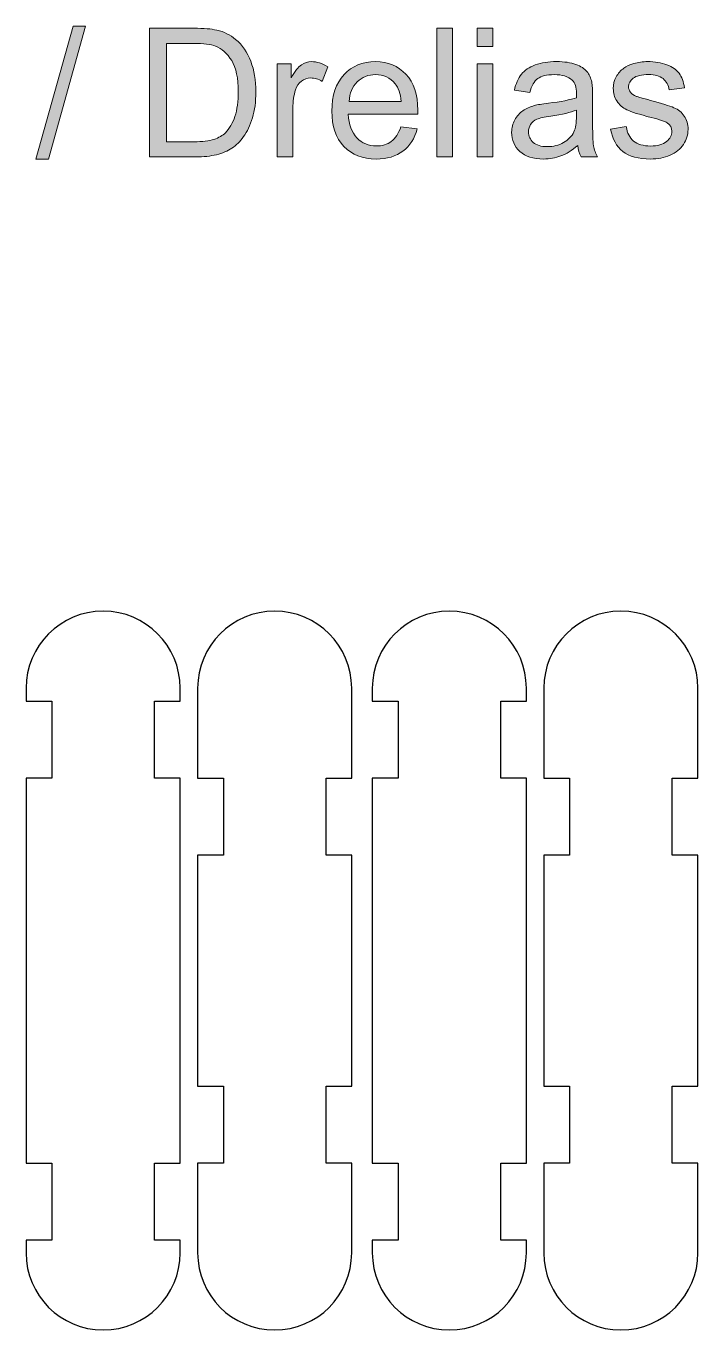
# Model space of a CAD drawing. Header units: inches. Extents: x 1117 to 1992, y -2324 to -585.
# Drawn here: x 1405.9 to 1432, y -2223.3 to -2172.5 of the extents above; entities that cross this region are included whole.
import ezdxf

# ---------------------------------------------------------------- set-up
doc = ezdxf.new("R2010")
doc.units = ezdxf.units.IN
doc.header["$MEASUREMENT"] = 0
doc.layers.add('Layer 1', color=7, linetype='Continuous')

# ---------------------------------------------------------------- blocks, each defined once
blk = doc.blocks.new('block 247')
at = {"layer": 'Layer 1', "true_color": 0x010101}
h = blk.add_hatch(color=18, dxfattribs=at)
h.dxf.hatch_style = 2
h.paths.add_polyline_path([(1406.229, -2177.69), (1407.682, -2172.509), (1408.174, -2172.509), (1406.725, -2177.69)])
h = blk.add_hatch(color=18, dxfattribs=at)
h.dxf.hatch_style = 2
edge = h.paths.add_edge_path()
edge.add_spline(control_points=[(1410.658, -2177.605), (1410.658, -2177.605), (1410.658, -2172.594), (1410.658, -2172.594), (1410.658, -2172.594), (1412.385, -2172.594), (1412.385, -2172.594), (1412.775, -2172.594), (1413.072, -2172.618), (1413.277, -2172.666), (1413.564, -2172.732), (1413.809, -2172.852), (1414.012, -2173.026), (1414.276, -2173.249), (1414.474, -2173.533), (1414.605, -2173.882), (1414.736, -2174.229), (1414.802, -2174.626), (1414.802, -2175.073), (1414.802, -2175.454), (1414.758, -2175.791), (1414.669, -2176.085), (1414.58, -2176.379), (1414.466, -2176.622), (1414.327, -2176.814), (1414.187, -2177.006), (1414.036, -2177.159), (1413.871, -2177.269), (1413.705, -2177.379), (1413.506, -2177.463), (1413.273, -2177.519), (1413.039, -2177.577), (1412.77, -2177.605), (1412.468, -2177.605), (1412.468, -2177.605), (1410.658, -2177.605), (1410.658, -2177.605)], knot_values=[0, 0, 0, 0, 1, 1, 1, 2, 2, 2, 3, 3, 3, 4, 4, 4, 5, 5, 5, 6, 6, 6, 7, 7, 7, 8, 8, 8, 9, 9, 9, 10, 10, 10, 11, 11, 11, 12, 12, 12, 12], degree=3, periodic=1)
edge = h.paths.add_edge_path()
edge.add_spline(control_points=[(1411.322, -2177.014), (1411.322, -2177.014), (1412.391, -2177.014), (1412.391, -2177.014), (1412.722, -2177.014), (1412.981, -2176.983), (1413.169, -2176.921), (1413.357, -2176.859), (1413.507, -2176.773), (1413.618, -2176.662), (1413.775, -2176.505), (1413.898, -2176.293), (1413.986, -2176.028), (1414.074, -2175.762), (1414.117, -2175.44), (1414.117, -2175.062), (1414.117, -2174.539), (1414.031, -2174.135), (1413.86, -2173.854), (1413.687, -2173.572), (1413.479, -2173.384), (1413.233, -2173.288), (1413.055, -2173.221), (1412.769, -2173.185), (1412.374, -2173.185), (1412.374, -2173.185), (1411.322, -2173.185), (1411.322, -2173.185), (1411.322, -2173.185), (1411.322, -2177.014), (1411.322, -2177.014)], knot_values=[0, 0, 0, 0, 1, 1, 1, 2, 2, 2, 3, 3, 3, 4, 4, 4, 5, 5, 5, 6, 6, 6, 7, 7, 7, 8, 8, 8, 9, 9, 9, 10, 10, 10, 10], degree=3, periodic=1)
h = blk.add_hatch(color=18, dxfattribs=at)
h.dxf.hatch_style = 2
h.paths.add_polyline_path([(1421.845, -2177.605), (1421.845, -2172.594), (1422.461, -2172.594), (1422.461, -2177.605)])
h = blk.add_hatch(color=18, dxfattribs=at)
h.dxf.hatch_style = 2
h.paths.add_polyline_path([(1423.418, -2173.302), (1423.418, -2172.594), (1424.033, -2172.594), (1424.033, -2173.302)])
h.paths.add_polyline_path([(1423.418, -2177.605), (1423.418, -2173.975), (1424.033, -2173.975), (1424.033, -2177.605)])
h = blk.add_hatch(color=18, dxfattribs=at)
h.dxf.hatch_style = 2
edge = h.paths.add_edge_path()
edge.add_spline(control_points=[(1415.628, -2177.605), (1415.628, -2177.605), (1415.628, -2173.975), (1415.628, -2173.975), (1415.628, -2173.975), (1416.182, -2173.975), (1416.182, -2173.975), (1416.182, -2173.975), (1416.182, -2174.527), (1416.182, -2174.527), (1416.323, -2174.269), (1416.454, -2174.1), (1416.573, -2174.017), (1416.693, -2173.936), (1416.824, -2173.894), (1416.967, -2173.894), (1417.175, -2173.894), (1417.386, -2173.96), (1417.599, -2174.093), (1417.599, -2174.093), (1417.388, -2174.663), (1417.388, -2174.663), (1417.237, -2174.574), (1417.087, -2174.53), (1416.936, -2174.53), (1416.802, -2174.53), (1416.681, -2174.57), (1416.575, -2174.651), (1416.467, -2174.733), (1416.391, -2174.844), (1416.346, -2174.988), (1416.278, -2175.207), (1416.244, -2175.446), (1416.244, -2175.706), (1416.244, -2175.706), (1416.244, -2177.606), (1416.244, -2177.606), (1416.244, -2177.606), (1415.628, -2177.605), (1415.628, -2177.605), (1415.628, -2177.605), (1415.628, -2177.605), (1415.628, -2177.605)], knot_values=[0, 0, 0, 0, 1, 1, 1, 2, 2, 2, 3, 3, 3, 4, 4, 4, 5, 5, 5, 6, 6, 6, 7, 7, 7, 8, 8, 8, 9, 9, 9, 10, 10, 10, 11, 11, 11, 12, 12, 12, 13, 13, 13, 14, 14, 14, 14], degree=3, periodic=1)
h = blk.add_hatch(color=18, dxfattribs=at)
h.dxf.hatch_style = 2
edge = h.paths.add_edge_path()
edge.add_spline(control_points=[(1420.451, -2176.436), (1420.451, -2176.436), (1421.087, -2176.515), (1421.087, -2176.515), (1420.988, -2176.886), (1420.801, -2177.174), (1420.531, -2177.38), (1420.259, -2177.585), (1419.913, -2177.687), (1419.492, -2177.687), (1418.961, -2177.687), (1418.54, -2177.524), (1418.229, -2177.196), (1417.918, -2176.869), (1417.763, -2176.41), (1417.763, -2175.821), (1417.763, -2175.21), (1417.92, -2174.737), (1418.235, -2174.399), (1418.549, -2174.062), (1418.957, -2173.893), (1419.458, -2173.893), (1419.944, -2173.893), (1420.34, -2174.059), (1420.647, -2174.388), (1420.955, -2174.719), (1421.109, -2175.183), (1421.109, -2175.782), (1421.109, -2175.819), (1421.108, -2175.873), (1421.106, -2175.946), (1421.106, -2175.946), (1418.399, -2175.946), (1418.399, -2175.946), (1418.421, -2176.345), (1418.535, -2176.65), (1418.737, -2176.864), (1418.94, -2177.075), (1419.193, -2177.18), (1419.495, -2177.18), (1419.721, -2177.18), (1419.914, -2177.121), (1420.074, -2177.002), (1420.233, -2176.884), (1420.358, -2176.696), (1420.451, -2176.436)], knot_values=[0, 0, 0, 0, 1, 1, 1, 2, 2, 2, 3, 3, 3, 4, 4, 4, 5, 5, 5, 6, 6, 6, 7, 7, 7, 8, 8, 8, 9, 9, 9, 10, 10, 10, 11, 11, 11, 12, 12, 12, 13, 13, 13, 14, 14, 14, 15, 15, 15, 15], degree=3, periodic=1)
edge = h.paths.add_edge_path()
edge.add_spline(control_points=[(1418.431, -2175.441), (1418.431, -2175.441), (1420.458, -2175.441), (1420.458, -2175.441), (1420.431, -2175.136), (1420.353, -2174.907), (1420.225, -2174.754), (1420.029, -2174.517), (1419.776, -2174.399), (1419.463, -2174.399), (1419.181, -2174.399), (1418.943, -2174.494), (1418.751, -2174.683), (1418.558, -2174.872), (1418.452, -2175.124), (1418.431, -2175.441)], knot_values=[0, 0, 0, 0, 1, 1, 1, 2, 2, 2, 3, 3, 3, 4, 4, 4, 5, 5, 5, 5], degree=3, periodic=1)
h = blk.add_hatch(color=18, dxfattribs=at)
h.dxf.hatch_style = 2
edge = h.paths.add_edge_path()
edge.add_spline(control_points=[(1427.338, -2177.157), (1427.11, -2177.351), (1426.89, -2177.488), (1426.68, -2177.568), (1426.469, -2177.647), (1426.243, -2177.687), (1426.002, -2177.687), (1425.603, -2177.687), (1425.297, -2177.59), (1425.083, -2177.395), (1424.869, -2177.2), (1424.762, -2176.951), (1424.762, -2176.648), (1424.762, -2176.47), (1424.802, -2176.308), (1424.884, -2176.161), (1424.964, -2176.014), (1425.07, -2175.896), (1425.201, -2175.807), (1425.331, -2175.718), (1425.479, -2175.651), (1425.644, -2175.605), (1425.764, -2175.574), (1425.946, -2175.543), (1426.191, -2175.513), (1426.687, -2175.454), (1427.053, -2175.383), (1427.287, -2175.3), (1427.29, -2175.217), (1427.291, -2175.163), (1427.291, -2175.14), (1427.291, -2174.889), (1427.233, -2174.712), (1427.117, -2174.61), (1426.96, -2174.471), (1426.726, -2174.401), (1426.417, -2174.401), (1426.128, -2174.401), (1425.914, -2174.453), (1425.777, -2174.555), (1425.638, -2174.655), (1425.536, -2174.835), (1425.471, -2175.092), (1425.471, -2175.092), (1424.869, -2175.011), (1424.869, -2175.011), (1424.924, -2174.753), (1425.013, -2174.546), (1425.139, -2174.386), (1425.264, -2174.228), (1425.445, -2174.106), (1425.682, -2174.02), (1425.92, -2173.935), (1426.194, -2173.893), (1426.507, -2173.893), (1426.816, -2173.893), (1427.069, -2173.93), (1427.262, -2174.003), (1427.456, -2174.075), (1427.599, -2174.167), (1427.69, -2174.278), (1427.781, -2174.388), (1427.844, -2174.528), (1427.881, -2174.697), (1427.902, -2174.801), (1427.912, -2174.99), (1427.912, -2175.264), (1427.912, -2175.264), (1427.912, -2176.084), (1427.912, -2176.084), (1427.912, -2176.656), (1427.925, -2177.018), (1427.951, -2177.168), (1427.977, -2177.321), (1428.029, -2177.466), (1428.106, -2177.604), (1428.106, -2177.604), (1427.464, -2177.604), (1427.464, -2177.604), (1427.397, -2177.477), (1427.356, -2177.328), (1427.338, -2177.157)], knot_values=[0, 0, 0, 0, 1, 1, 1, 2, 2, 2, 3, 3, 3, 4, 4, 4, 5, 5, 5, 6, 6, 6, 7, 7, 7, 8, 8, 8, 9, 9, 9, 10, 10, 10, 11, 11, 11, 12, 12, 12, 13, 13, 13, 14, 14, 14, 15, 15, 15, 16, 16, 16, 17, 17, 17, 18, 18, 18, 19, 19, 19, 20, 20, 20, 21, 21, 21, 22, 22, 22, 23, 23, 23, 24, 24, 24, 25, 25, 25, 26, 26, 26, 27, 27, 27, 27], degree=3, periodic=1)
edge = h.paths.add_edge_path()
edge.add_spline(control_points=[(1427.287, -2175.783), (1427.063, -2175.874), (1426.728, -2175.952), (1426.282, -2176.016), (1426.028, -2176.053), (1425.85, -2176.093), (1425.745, -2176.139), (1425.639, -2176.184), (1425.56, -2176.251), (1425.502, -2176.338), (1425.445, -2176.427), (1425.417, -2176.524), (1425.417, -2176.631), (1425.417, -2176.795), (1425.479, -2176.932), (1425.604, -2177.041), (1425.728, -2177.15), (1425.909, -2177.205), (1426.149, -2177.205), (1426.386, -2177.205), (1426.597, -2177.154), (1426.781, -2177.05), (1426.965, -2176.946), (1427.1, -2176.805), (1427.187, -2176.624), (1427.253, -2176.485), (1427.286, -2176.28), (1427.286, -2176.01), (1427.286, -2176.01), (1427.287, -2175.783), (1427.287, -2175.783), (1427.287, -2175.783), (1427.287, -2175.783), (1427.287, -2175.783)], knot_values=[0, 0, 0, 0, 1, 1, 1, 2, 2, 2, 3, 3, 3, 4, 4, 4, 5, 5, 5, 6, 6, 6, 7, 7, 7, 8, 8, 8, 9, 9, 9, 10, 10, 10, 11, 11, 11, 11], degree=3, periodic=1)
h = blk.add_hatch(color=18, dxfattribs=at)
h.dxf.hatch_style = 2
edge = h.paths.add_edge_path()
edge.add_spline(control_points=[(1428.617, -2176.521), (1428.617, -2176.521), (1429.225, -2176.426), (1429.225, -2176.426), (1429.26, -2176.67), (1429.355, -2176.857), (1429.512, -2176.986), (1429.667, -2177.116), (1429.886, -2177.181), (1430.166, -2177.181), (1430.449, -2177.181), (1430.658, -2177.124), (1430.794, -2177.01), (1430.931, -2176.895), (1430.999, -2176.76), (1430.999, -2176.605), (1430.999, -2176.466), (1430.939, -2176.356), (1430.818, -2176.276), (1430.734, -2176.222), (1430.524, -2176.151), (1430.189, -2176.068), (1429.738, -2175.954), (1429.426, -2175.855), (1429.251, -2175.771), (1429.077, -2175.689), (1428.945, -2175.573), (1428.854, -2175.426), (1428.764, -2175.279), (1428.719, -2175.117), (1428.719, -2174.939), (1428.719, -2174.777), (1428.756, -2174.628), (1428.83, -2174.49), (1428.904, -2174.352), (1429.004, -2174.237), (1429.132, -2174.146), (1429.227, -2174.075), (1429.358, -2174.016), (1429.523, -2173.967), (1429.688, -2173.917), (1429.866, -2173.893), (1430.055, -2173.893), (1430.34, -2173.893), (1430.59, -2173.933), (1430.805, -2174.016), (1431.019, -2174.098), (1431.179, -2174.209), (1431.282, -2174.349), (1431.385, -2174.489), (1431.455, -2174.677), (1431.494, -2174.912), (1431.494, -2174.912), (1430.893, -2174.992), (1430.893, -2174.992), (1430.866, -2174.807), (1430.787, -2174.661), (1430.655, -2174.556), (1430.524, -2174.451), (1430.339, -2174.399), (1430.1, -2174.399), (1429.817, -2174.399), (1429.616, -2174.446), (1429.495, -2174.539), (1429.374, -2174.632), (1429.313, -2174.741), (1429.313, -2174.867), (1429.313, -2174.947), (1429.338, -2175.019), (1429.388, -2175.082), (1429.439, -2175.149), (1429.517, -2175.204), (1429.625, -2175.247), (1429.686, -2175.269), (1429.868, -2175.322), (1430.169, -2175.403), (1430.603, -2175.519), (1430.907, -2175.615), (1431.079, -2175.689), (1431.25, -2175.763), (1431.385, -2175.871), (1431.484, -2176.012), (1431.582, -2176.153), (1431.631, -2176.328), (1431.631, -2176.539), (1431.631, -2176.744), (1431.571, -2176.937), (1431.451, -2177.118), (1431.331, -2177.299), (1431.158, -2177.44), (1430.933, -2177.538), (1430.707, -2177.637), (1430.452, -2177.687), (1430.167, -2177.687), (1429.695, -2177.687), (1429.336, -2177.589), (1429.088, -2177.393), (1428.843, -2177.197), (1428.686, -2176.907), (1428.617, -2176.521)], knot_values=[0, 0, 0, 0, 1, 1, 1, 2, 2, 2, 3, 3, 3, 4, 4, 4, 5, 5, 5, 6, 6, 6, 7, 7, 7, 8, 8, 8, 9, 9, 9, 10, 10, 10, 11, 11, 11, 12, 12, 12, 13, 13, 13, 14, 14, 14, 15, 15, 15, 16, 16, 16, 17, 17, 17, 18, 18, 18, 19, 19, 19, 20, 20, 20, 21, 21, 21, 22, 22, 22, 23, 23, 23, 24, 24, 24, 25, 25, 25, 26, 26, 26, 27, 27, 27, 28, 28, 28, 29, 29, 29, 30, 30, 30, 31, 31, 31, 32, 32, 32, 33, 33, 33, 33], degree=3, periodic=1)
at = {"layer": 'Layer 1', "lineweight": 0}
for points in [[(1406.229, -2177.69), (1407.682, -2172.509), (1408.174, -2172.509), (1406.725, -2177.69), (1406.229, -2177.69)], [(1421.845, -2177.605), (1421.845, -2172.594), (1422.461, -2172.594), (1422.461, -2177.605), (1421.845, -2177.605)], [(1423.418, -2173.302), (1423.418, -2172.594), (1424.033, -2172.594), (1424.033, -2173.302), (1423.418, -2173.302)], [(1423.418, -2177.605), (1423.418, -2173.975), (1424.033, -2173.975), (1424.033, -2177.605), (1423.418, -2177.605)]]:
    blk.add_lwpolyline(points, dxfattribs=at)
for points, knots in [([(1410.658, -2177.605), (1410.658, -2177.605), (1410.658, -2172.594), (1410.658, -2172.594), (1410.658, -2172.594), (1412.385, -2172.594), (1412.385, -2172.594), (1412.775, -2172.594), (1413.072, -2172.618), (1413.277, -2172.666), (1413.564, -2172.732), (1413.809, -2172.852), (1414.012, -2173.026), (1414.276, -2173.249), (1414.474, -2173.533), (1414.605, -2173.882), (1414.736, -2174.229), (1414.802, -2174.626), (1414.802, -2175.073), (1414.802, -2175.454), (1414.758, -2175.791), (1414.669, -2176.085), (1414.58, -2176.379), (1414.466, -2176.622), (1414.327, -2176.814), (1414.187, -2177.006), (1414.036, -2177.159), (1413.871, -2177.269), (1413.705, -2177.379), (1413.506, -2177.463), (1413.273, -2177.519), (1413.039, -2177.577), (1412.77, -2177.605), (1412.468, -2177.605), (1412.468, -2177.605), (1410.658, -2177.605), (1410.658, -2177.605)], [0, 0, 0, 0, 1, 1, 1, 2, 2, 2, 3, 3, 3, 4, 4, 4, 5, 5, 5, 6, 6, 6, 7, 7, 7, 8, 8, 8, 9, 9, 9, 10, 10, 10, 11, 11, 11, 12, 12, 12, 12]), ([(1411.322, -2177.014), (1411.322, -2177.014), (1412.391, -2177.014), (1412.391, -2177.014), (1412.722, -2177.014), (1412.981, -2176.983), (1413.169, -2176.921), (1413.357, -2176.859), (1413.507, -2176.773), (1413.618, -2176.662), (1413.775, -2176.505), (1413.898, -2176.293), (1413.986, -2176.028), (1414.074, -2175.762), (1414.117, -2175.44), (1414.117, -2175.062), (1414.117, -2174.539), (1414.031, -2174.135), (1413.86, -2173.854), (1413.687, -2173.572), (1413.479, -2173.384), (1413.233, -2173.288), (1413.055, -2173.221), (1412.769, -2173.185), (1412.374, -2173.185), (1412.374, -2173.185), (1411.322, -2173.185), (1411.322, -2173.185), (1411.322, -2173.185), (1411.322, -2177.014), (1411.322, -2177.014)], [0, 0, 0, 0, 1, 1, 1, 2, 2, 2, 3, 3, 3, 4, 4, 4, 5, 5, 5, 6, 6, 6, 7, 7, 7, 8, 8, 8, 9, 9, 9, 10, 10, 10, 10]), ([(1415.628, -2177.605), (1415.628, -2177.605), (1415.628, -2173.975), (1415.628, -2173.975), (1415.628, -2173.975), (1416.182, -2173.975), (1416.182, -2173.975), (1416.182, -2173.975), (1416.182, -2174.527), (1416.182, -2174.527), (1416.323, -2174.269), (1416.454, -2174.1), (1416.573, -2174.017), (1416.693, -2173.936), (1416.824, -2173.894), (1416.967, -2173.894), (1417.175, -2173.894), (1417.386, -2173.96), (1417.599, -2174.093), (1417.599, -2174.093), (1417.388, -2174.663), (1417.388, -2174.663), (1417.237, -2174.574), (1417.087, -2174.53), (1416.936, -2174.53), (1416.802, -2174.53), (1416.681, -2174.57), (1416.575, -2174.651), (1416.467, -2174.733), (1416.391, -2174.844), (1416.346, -2174.988), (1416.278, -2175.207), (1416.244, -2175.446), (1416.244, -2175.706), (1416.244, -2175.706), (1416.244, -2177.606), (1416.244, -2177.606), (1416.244, -2177.606), (1415.628, -2177.605), (1415.628, -2177.605), (1415.628, -2177.605), (1415.628, -2177.605), (1415.628, -2177.605)], [0, 0, 0, 0, 1, 1, 1, 2, 2, 2, 3, 3, 3, 4, 4, 4, 5, 5, 5, 6, 6, 6, 7, 7, 7, 8, 8, 8, 9, 9, 9, 10, 10, 10, 11, 11, 11, 12, 12, 12, 13, 13, 13, 14, 14, 14, 14]), ([(1420.451, -2176.436), (1420.451, -2176.436), (1421.087, -2176.515), (1421.087, -2176.515), (1420.988, -2176.886), (1420.801, -2177.174), (1420.531, -2177.38), (1420.259, -2177.585), (1419.913, -2177.687), (1419.492, -2177.687), (1418.961, -2177.687), (1418.54, -2177.524), (1418.229, -2177.196), (1417.918, -2176.869), (1417.763, -2176.41), (1417.763, -2175.821), (1417.763, -2175.21), (1417.92, -2174.737), (1418.235, -2174.399), (1418.549, -2174.062), (1418.957, -2173.893), (1419.458, -2173.893), (1419.944, -2173.893), (1420.34, -2174.059), (1420.647, -2174.388), (1420.955, -2174.719), (1421.109, -2175.183), (1421.109, -2175.782), (1421.109, -2175.819), (1421.108, -2175.873), (1421.106, -2175.946), (1421.106, -2175.946), (1418.399, -2175.946), (1418.399, -2175.946), (1418.421, -2176.345), (1418.535, -2176.65), (1418.737, -2176.864), (1418.94, -2177.075), (1419.193, -2177.18), (1419.495, -2177.18), (1419.721, -2177.18), (1419.914, -2177.121), (1420.074, -2177.002), (1420.233, -2176.884), (1420.358, -2176.696), (1420.451, -2176.436)], [0, 0, 0, 0, 1, 1, 1, 2, 2, 2, 3, 3, 3, 4, 4, 4, 5, 5, 5, 6, 6, 6, 7, 7, 7, 8, 8, 8, 9, 9, 9, 10, 10, 10, 11, 11, 11, 12, 12, 12, 13, 13, 13, 14, 14, 14, 15, 15, 15, 15]), ([(1427.338, -2177.157), (1427.11, -2177.351), (1426.89, -2177.488), (1426.68, -2177.568), (1426.469, -2177.647), (1426.243, -2177.687), (1426.002, -2177.687), (1425.603, -2177.687), (1425.297, -2177.59), (1425.083, -2177.395), (1424.869, -2177.2), (1424.762, -2176.951), (1424.762, -2176.648), (1424.762, -2176.47), (1424.802, -2176.308), (1424.884, -2176.161), (1424.964, -2176.014), (1425.07, -2175.896), (1425.201, -2175.807), (1425.331, -2175.718), (1425.479, -2175.651), (1425.644, -2175.605), (1425.764, -2175.574), (1425.946, -2175.543), (1426.191, -2175.513), (1426.687, -2175.454), (1427.053, -2175.383), (1427.287, -2175.3), (1427.29, -2175.217), (1427.291, -2175.163), (1427.291, -2175.14), (1427.291, -2174.889), (1427.233, -2174.712), (1427.117, -2174.61), (1426.96, -2174.471), (1426.726, -2174.401), (1426.417, -2174.401), (1426.128, -2174.401), (1425.914, -2174.453), (1425.777, -2174.555), (1425.638, -2174.655), (1425.536, -2174.835), (1425.471, -2175.092), (1425.471, -2175.092), (1424.869, -2175.011), (1424.869, -2175.011), (1424.924, -2174.753), (1425.013, -2174.546), (1425.139, -2174.386), (1425.264, -2174.228), (1425.445, -2174.106), (1425.682, -2174.02), (1425.92, -2173.935), (1426.194, -2173.893), (1426.507, -2173.893), (1426.816, -2173.893), (1427.069, -2173.93), (1427.262, -2174.003), (1427.456, -2174.075), (1427.599, -2174.167), (1427.69, -2174.278), (1427.781, -2174.388), (1427.844, -2174.528), (1427.881, -2174.697), (1427.902, -2174.801), (1427.912, -2174.99), (1427.912, -2175.264), (1427.912, -2175.264), (1427.912, -2176.084), (1427.912, -2176.084), (1427.912, -2176.656), (1427.925, -2177.018), (1427.951, -2177.168), (1427.977, -2177.321), (1428.029, -2177.466), (1428.106, -2177.604), (1428.106, -2177.604), (1427.464, -2177.604), (1427.464, -2177.604), (1427.397, -2177.477), (1427.356, -2177.328), (1427.338, -2177.157)], [0, 0, 0, 0, 1, 1, 1, 2, 2, 2, 3, 3, 3, 4, 4, 4, 5, 5, 5, 6, 6, 6, 7, 7, 7, 8, 8, 8, 9, 9, 9, 10, 10, 10, 11, 11, 11, 12, 12, 12, 13, 13, 13, 14, 14, 14, 15, 15, 15, 16, 16, 16, 17, 17, 17, 18, 18, 18, 19, 19, 19, 20, 20, 20, 21, 21, 21, 22, 22, 22, 23, 23, 23, 24, 24, 24, 25, 25, 25, 26, 26, 26, 27, 27, 27, 27]), ([(1428.617, -2176.521), (1428.617, -2176.521), (1429.225, -2176.426), (1429.225, -2176.426), (1429.26, -2176.67), (1429.355, -2176.857), (1429.512, -2176.986), (1429.667, -2177.116), (1429.886, -2177.181), (1430.166, -2177.181), (1430.449, -2177.181), (1430.658, -2177.124), (1430.794, -2177.01), (1430.931, -2176.895), (1430.999, -2176.76), (1430.999, -2176.605), (1430.999, -2176.466), (1430.939, -2176.356), (1430.818, -2176.276), (1430.734, -2176.222), (1430.524, -2176.151), (1430.189, -2176.068), (1429.738, -2175.954), (1429.426, -2175.855), (1429.251, -2175.771), (1429.077, -2175.689), (1428.945, -2175.573), (1428.854, -2175.426), (1428.764, -2175.279), (1428.719, -2175.117), (1428.719, -2174.939), (1428.719, -2174.777), (1428.756, -2174.628), (1428.83, -2174.49), (1428.904, -2174.352), (1429.004, -2174.237), (1429.132, -2174.146), (1429.227, -2174.075), (1429.358, -2174.016), (1429.523, -2173.967), (1429.688, -2173.917), (1429.866, -2173.893), (1430.055, -2173.893), (1430.34, -2173.893), (1430.59, -2173.933), (1430.805, -2174.016), (1431.019, -2174.098), (1431.179, -2174.209), (1431.282, -2174.349), (1431.385, -2174.489), (1431.455, -2174.677), (1431.494, -2174.912), (1431.494, -2174.912), (1430.893, -2174.992), (1430.893, -2174.992), (1430.866, -2174.807), (1430.787, -2174.661), (1430.655, -2174.556), (1430.524, -2174.451), (1430.339, -2174.399), (1430.1, -2174.399), (1429.817, -2174.399), (1429.616, -2174.446), (1429.495, -2174.539), (1429.374, -2174.632), (1429.313, -2174.741), (1429.313, -2174.867), (1429.313, -2174.947), (1429.338, -2175.019), (1429.388, -2175.082), (1429.439, -2175.149), (1429.517, -2175.204), (1429.625, -2175.247), (1429.686, -2175.269), (1429.868, -2175.322), (1430.169, -2175.403), (1430.603, -2175.519), (1430.907, -2175.615), (1431.079, -2175.689), (1431.25, -2175.763), (1431.385, -2175.871), (1431.484, -2176.012), (1431.582, -2176.153), (1431.631, -2176.328), (1431.631, -2176.539), (1431.631, -2176.744), (1431.571, -2176.937), (1431.451, -2177.118), (1431.331, -2177.299), (1431.158, -2177.44), (1430.933, -2177.538), (1430.707, -2177.637), (1430.452, -2177.687), (1430.167, -2177.687), (1429.695, -2177.687), (1429.336, -2177.589), (1429.088, -2177.393), (1428.843, -2177.197), (1428.686, -2176.907), (1428.617, -2176.521)], [0, 0, 0, 0, 1, 1, 1, 2, 2, 2, 3, 3, 3, 4, 4, 4, 5, 5, 5, 6, 6, 6, 7, 7, 7, 8, 8, 8, 9, 9, 9, 10, 10, 10, 11, 11, 11, 12, 12, 12, 13, 13, 13, 14, 14, 14, 15, 15, 15, 16, 16, 16, 17, 17, 17, 18, 18, 18, 19, 19, 19, 20, 20, 20, 21, 21, 21, 22, 22, 22, 23, 23, 23, 24, 24, 24, 25, 25, 25, 26, 26, 26, 27, 27, 27, 28, 28, 28, 29, 29, 29, 30, 30, 30, 31, 31, 31, 32, 32, 32, 33, 33, 33, 33]), ([(1418.431, -2175.441), (1418.431, -2175.441), (1420.458, -2175.441), (1420.458, -2175.441), (1420.431, -2175.136), (1420.353, -2174.907), (1420.225, -2174.754), (1420.029, -2174.517), (1419.776, -2174.399), (1419.463, -2174.399), (1419.181, -2174.399), (1418.943, -2174.494), (1418.751, -2174.683), (1418.558, -2174.872), (1418.452, -2175.124), (1418.431, -2175.441)], [0, 0, 0, 0, 1, 1, 1, 2, 2, 2, 3, 3, 3, 4, 4, 4, 5, 5, 5, 5]), ([(1427.287, -2175.783), (1427.063, -2175.874), (1426.728, -2175.952), (1426.282, -2176.016), (1426.028, -2176.053), (1425.85, -2176.093), (1425.745, -2176.139), (1425.639, -2176.184), (1425.56, -2176.251), (1425.502, -2176.338), (1425.445, -2176.427), (1425.417, -2176.524), (1425.417, -2176.631), (1425.417, -2176.795), (1425.479, -2176.932), (1425.604, -2177.041), (1425.728, -2177.15), (1425.909, -2177.205), (1426.149, -2177.205), (1426.386, -2177.205), (1426.597, -2177.154), (1426.781, -2177.05), (1426.965, -2176.946), (1427.1, -2176.805), (1427.187, -2176.624), (1427.253, -2176.485), (1427.286, -2176.28), (1427.286, -2176.01), (1427.286, -2176.01), (1427.287, -2175.783), (1427.287, -2175.783), (1427.287, -2175.783), (1427.287, -2175.783), (1427.287, -2175.783)], [0, 0, 0, 0, 1, 1, 1, 2, 2, 2, 3, 3, 3, 4, 4, 4, 5, 5, 5, 6, 6, 6, 7, 7, 7, 8, 8, 8, 9, 9, 9, 10, 10, 10, 11, 11, 11, 11])]:
    blk.add_open_spline(points, degree=3, knots=knots, dxfattribs=at)
blk = doc.blocks.new('block 245')
at = {"layer": 'Layer 1'}
blk.add_blockref('block 247', (0, 0), dxfattribs=at)

msp = doc.modelspace()

# ---------------------------------------------------------------- linework, layer by layer
at = {"layer": 'Layer 1', "color": 18, "lineweight": 30, "true_color": 0x010101}
for points in [[(1405.855, -2220.304), (1405.855, -2220.304), (1405.855, -2219.805), (1405.855, -2219.805), (1405.855, -2219.805), (1406.857, -2219.805), (1406.857, -2219.805), (1406.857, -2219.805), (1406.857, -2216.805), (1406.857, -2216.805), (1406.857, -2216.805), (1405.855, -2216.805), (1405.855, -2216.805), (1405.855, -2216.805), (1405.855, -2201.805), (1405.855, -2201.805), (1405.855, -2201.805), (1406.857, -2201.805), (1406.857, -2201.805), (1406.857, -2201.805), (1406.857, -2198.804), (1406.857, -2198.804), (1406.857, -2198.804), (1405.855, -2198.804), (1405.855, -2198.804), (1405.855, -2198.804), (1405.855, -2198.303), (1405.855, -2198.303), (1405.855, -2196.647), (1407.199, -2195.303), (1408.856, -2195.303), (1410.512, -2195.303), (1411.856, -2196.647), (1411.856, -2198.303), (1411.856, -2198.303), (1411.856, -2198.804), (1411.856, -2198.804), (1411.856, -2198.804), (1410.858, -2198.804), (1410.858, -2198.804), (1410.858, -2198.804), (1410.858, -2201.805), (1410.858, -2201.805), (1410.858, -2201.805), (1411.856, -2201.805), (1411.856, -2201.805), (1411.856, -2201.805), (1411.856, -2216.805), (1411.856, -2216.805), (1411.856, -2216.805), (1410.858, -2216.805), (1410.858, -2216.805), (1410.858, -2216.805), (1410.858, -2219.805), (1410.858, -2219.805), (1410.858, -2219.805), (1411.856, -2219.805), (1411.856, -2219.805), (1411.856, -2219.805), (1411.856, -2220.304), (1411.856, -2220.304), (1411.856, -2221.961), (1410.512, -2223.304), (1408.856, -2223.304), (1407.199, -2223.304), (1405.855, -2221.961), (1405.855, -2220.304)], [(1412.534, -2220.304), (1412.534, -2220.304), (1412.534, -2216.804), (1412.534, -2216.804), (1412.534, -2216.804), (1413.536, -2216.804), (1413.536, -2216.804), (1413.536, -2216.804), (1413.536, -2213.804), (1413.536, -2213.804), (1413.536, -2213.804), (1412.534, -2213.804), (1412.534, -2213.804), (1412.534, -2213.804), (1412.534, -2204.803), (1412.534, -2204.803), (1412.534, -2204.803), (1413.536, -2204.803), (1413.536, -2204.803), (1413.536, -2204.803), (1413.536, -2201.803), (1413.536, -2201.803), (1413.536, -2201.803), (1412.534, -2201.803), (1412.534, -2201.803), (1412.534, -2201.803), (1412.534, -2198.303), (1412.534, -2198.303), (1412.534, -2196.647), (1413.878, -2195.303), (1415.534, -2195.303), (1417.191, -2195.303), (1418.534, -2196.647), (1418.534, -2198.303), (1418.534, -2198.303), (1418.534, -2201.803), (1418.534, -2201.803), (1418.534, -2201.803), (1417.536, -2201.803), (1417.536, -2201.803), (1417.536, -2201.803), (1417.536, -2204.803), (1417.536, -2204.803), (1417.536, -2204.803), (1418.534, -2204.803), (1418.534, -2204.803), (1418.534, -2204.803), (1418.534, -2213.804), (1418.534, -2213.804), (1418.534, -2213.804), (1417.536, -2213.804), (1417.536, -2213.804), (1417.536, -2213.804), (1417.536, -2216.804), (1417.536, -2216.804), (1417.536, -2216.804), (1418.534, -2216.804), (1418.534, -2216.804), (1418.534, -2216.804), (1418.534, -2220.304), (1418.534, -2220.304), (1418.534, -2221.961), (1417.191, -2223.304), (1415.534, -2223.304), (1413.877, -2223.304), (1412.534, -2221.961), (1412.534, -2220.304)], [(1419.336, -2220.304), (1419.336, -2220.304), (1419.336, -2219.805), (1419.336, -2219.805), (1419.336, -2219.805), (1420.337, -2219.805), (1420.337, -2219.805), (1420.337, -2219.805), (1420.337, -2216.805), (1420.337, -2216.805), (1420.337, -2216.805), (1419.336, -2216.805), (1419.336, -2216.805), (1419.336, -2216.805), (1419.336, -2201.805), (1419.336, -2201.805), (1419.336, -2201.805), (1420.337, -2201.805), (1420.337, -2201.805), (1420.337, -2201.805), (1420.337, -2198.804), (1420.337, -2198.804), (1420.337, -2198.804), (1419.336, -2198.804), (1419.336, -2198.804), (1419.336, -2198.804), (1419.336, -2198.303), (1419.336, -2198.303), (1419.336, -2196.647), (1420.679, -2195.303), (1422.336, -2195.303), (1423.992, -2195.303), (1425.336, -2196.647), (1425.336, -2198.303), (1425.336, -2198.303), (1425.336, -2198.804), (1425.336, -2198.804), (1425.336, -2198.804), (1424.337, -2198.804), (1424.337, -2198.804), (1424.337, -2198.804), (1424.337, -2201.805), (1424.337, -2201.805), (1424.337, -2201.805), (1425.336, -2201.805), (1425.336, -2201.805), (1425.336, -2201.805), (1425.336, -2216.805), (1425.336, -2216.805), (1425.336, -2216.805), (1424.337, -2216.805), (1424.337, -2216.805), (1424.337, -2216.805), (1424.337, -2219.805), (1424.337, -2219.805), (1424.337, -2219.805), (1425.336, -2219.805), (1425.336, -2219.805), (1425.336, -2219.805), (1425.336, -2220.304), (1425.336, -2220.304), (1425.336, -2221.961), (1423.992, -2223.304), (1422.336, -2223.304), (1420.679, -2223.304), (1419.336, -2221.961), (1419.336, -2220.304)], [(1426.014, -2220.304), (1426.014, -2220.304), (1426.014, -2216.804), (1426.014, -2216.804), (1426.014, -2216.804), (1427.016, -2216.804), (1427.016, -2216.804), (1427.016, -2216.804), (1427.016, -2213.804), (1427.016, -2213.804), (1427.016, -2213.804), (1426.014, -2213.804), (1426.014, -2213.804), (1426.014, -2213.804), (1426.014, -2204.803), (1426.014, -2204.803), (1426.014, -2204.803), (1427.016, -2204.803), (1427.016, -2204.803), (1427.016, -2204.803), (1427.016, -2201.803), (1427.016, -2201.803), (1427.016, -2201.803), (1426.014, -2201.803), (1426.014, -2201.803), (1426.014, -2201.803), (1426.014, -2198.303), (1426.014, -2198.303), (1426.014, -2196.647), (1427.357, -2195.303), (1429.014, -2195.303), (1430.671, -2195.303), (1432.014, -2196.647), (1432.014, -2198.303), (1432.014, -2198.303), (1432.014, -2201.803), (1432.014, -2201.803), (1432.014, -2201.803), (1431.016, -2201.803), (1431.016, -2201.803), (1431.016, -2201.803), (1431.016, -2204.803), (1431.016, -2204.803), (1431.016, -2204.803), (1432.014, -2204.803), (1432.014, -2204.803), (1432.014, -2204.803), (1432.014, -2213.804), (1432.014, -2213.804), (1432.014, -2213.804), (1431.016, -2213.804), (1431.016, -2213.804), (1431.016, -2213.804), (1431.016, -2216.804), (1431.016, -2216.804), (1431.016, -2216.804), (1432.014, -2216.804), (1432.014, -2216.804), (1432.014, -2216.804), (1432.014, -2220.304), (1432.014, -2220.304), (1432.014, -2221.961), (1430.671, -2223.304), (1429.014, -2223.304), (1427.357, -2223.304), (1426.014, -2221.961), (1426.014, -2220.304)]]:
    msp.add_open_spline(points, degree=3, knots=[0, 0, 0, 0, 1, 1, 1, 2, 2, 2, 3, 3, 3, 4, 4, 4, 5, 5, 5, 6, 6, 6, 7, 7, 7, 8, 8, 8, 9, 9, 9, 10, 10, 10, 11, 11, 11, 12, 12, 12, 13, 13, 13, 14, 14, 14, 15, 15, 15, 16, 16, 16, 17, 17, 17, 18, 18, 18, 19, 19, 19, 20, 20, 20, 21, 21, 21, 22, 22, 22, 22], dxfattribs=at)

# ---------------------------------------------------------------- block references
at = {"layer": 'Layer 1'}
msp.add_blockref('block 245', (0, 0), dxfattribs=at)

doc.saveas('drawing.dxf')
